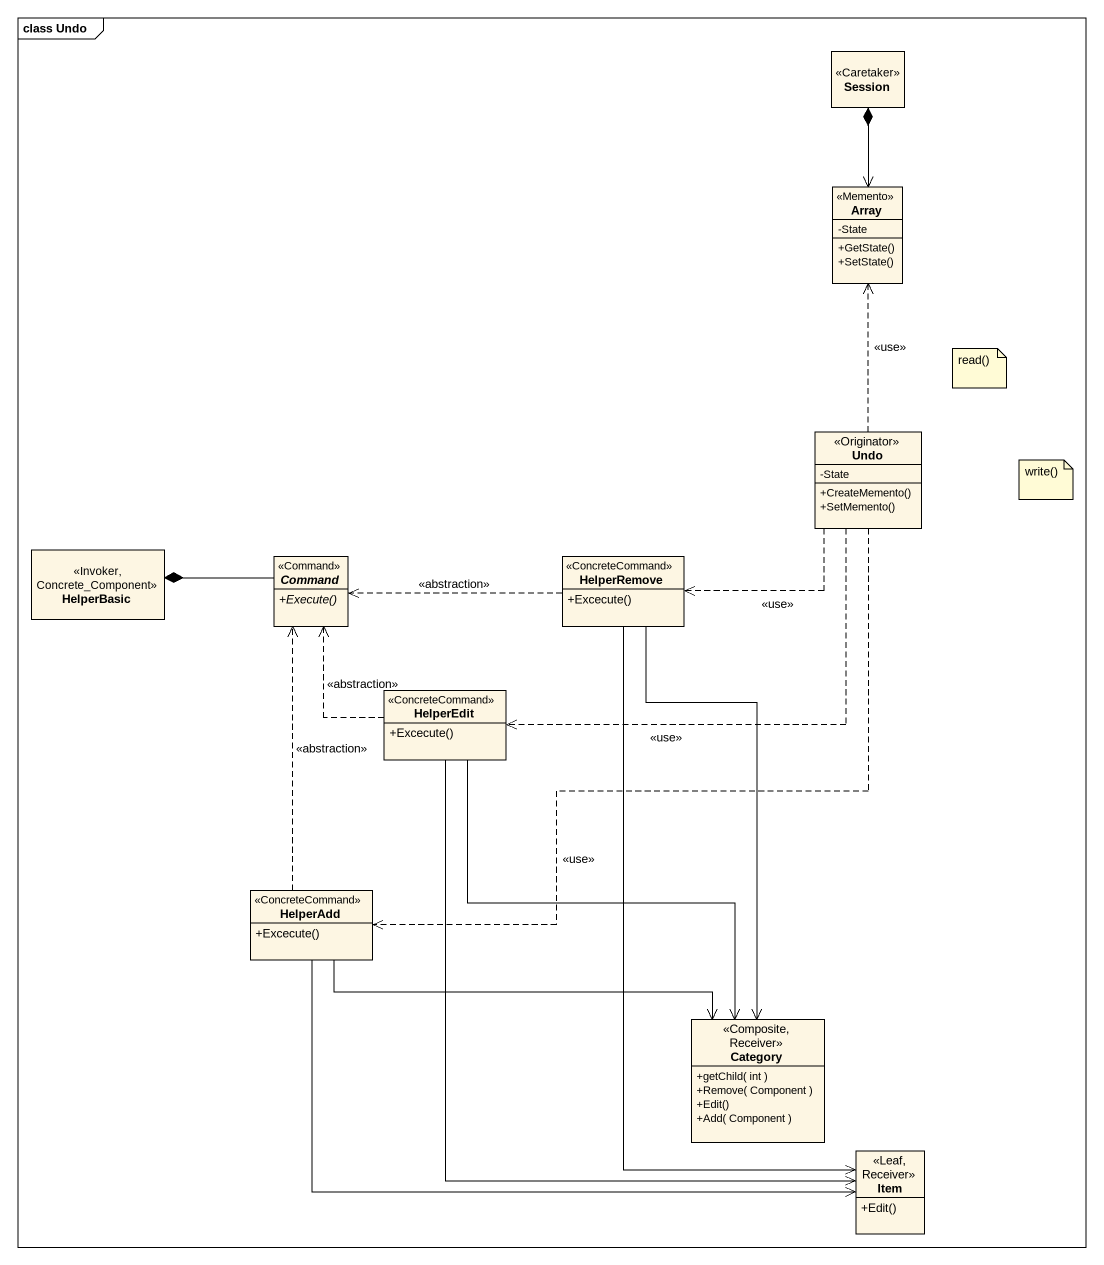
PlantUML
@startuml
mainframe class Undo
hide circle
hide empty members
skinparam classAttributeIconSize 0
class Session <<Caretaker>>
class Array <<Memento>> {
  -State
  +GetState()
  +SetState()
}
class Undo <<Originator>> {
  -State
  +CreateMemento()
  +SetMemento()
}
class HelperBasic <<Invoker, Concrete_Component>>
abstract class Command <<Command>> {
  {abstract} +Execute()
}
class HelperRemove <<ConcreteCommand>> {
  +Excecute()
}
class HelperEdit <<ConcreteCommand>> {
  +Excecute()
}
class HelperAdd <<ConcreteCommand>> {
  +Excecute()
}
class Category <<Composite, Receiver>> {
  +getChild( int )
  +Remove( Component )
  +Edit()
  +Add( Component )
}
class Item <<Leaf, Receiver>> {
  +Edit()
}
Session *--> Array
Undo .up.> Array : <<use>>
Undo .left.> HelperRemove : <<use>>
Undo .left.> HelperEdit : <<use>>
Undo ..> HelperAdd : <<use>>
HelperBasic *-right- Command
HelperRemove .left.> Command : <<abstraction>>
HelperRemove --> Category
HelperRemove --> Item
HelperEdit .up.> Command : <<abstraction>>
HelperEdit --> Category
HelperEdit --> Item
HelperAdd .up.> Command : <<abstraction>>
HelperAdd -right-> Category
HelperAdd -right-> Item
note as N1
  read()
end note
note as N2
  write()
end note
@enduml
